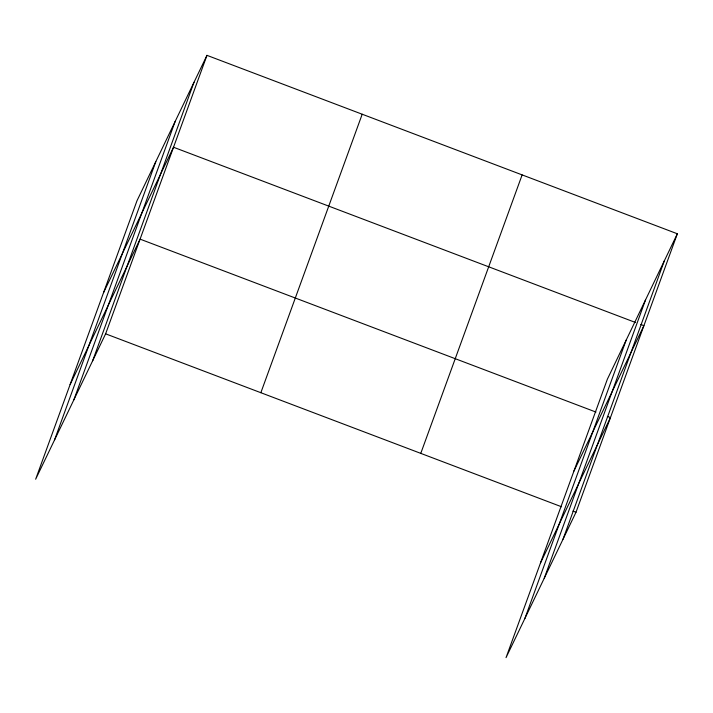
<?xml version="1.0" encoding="UTF-8"?>
<svg xmlns="http://www.w3.org/2000/svg" width="713" height="713" viewBox="0 0 713 713"><rect width="100%" height="100%" fill="white"/><g stroke="black" fill="none" stroke-linecap="round" stroke-linejoin="round"><path stroke-width="1.07" d="M54.455 440.144L155.808 161.664M73.84 399.877L175.184 121.397M92.645 360.796L193.989 82.316M206.975 55.347L136.994 200.745L35.65 479.225L105.622 333.827L206.975 55.347L677.35 233.775L576.006 512.255L506.025 657.653L607.378 379.173L677.35 233.775M260.851 392.703L362.195 114.232M420.777 453.37L522.13 174.899M524.839 618.572L626.183 340.092M544.215 578.305L645.559 299.834M563.02 539.224L664.373 260.753M103.554 292.642L173.526 147.243L635.631 322.534M70.106 384.539L140.087 239.14L595.97 412.078M573.929 471.07L643.901 325.681L640.8 324.495M540.481 562.967L610.462 417.577L607.36 416.392M105.622 333.827L561.514 506.756M572.895 511.078L576.006 512.255"/></g></svg>
